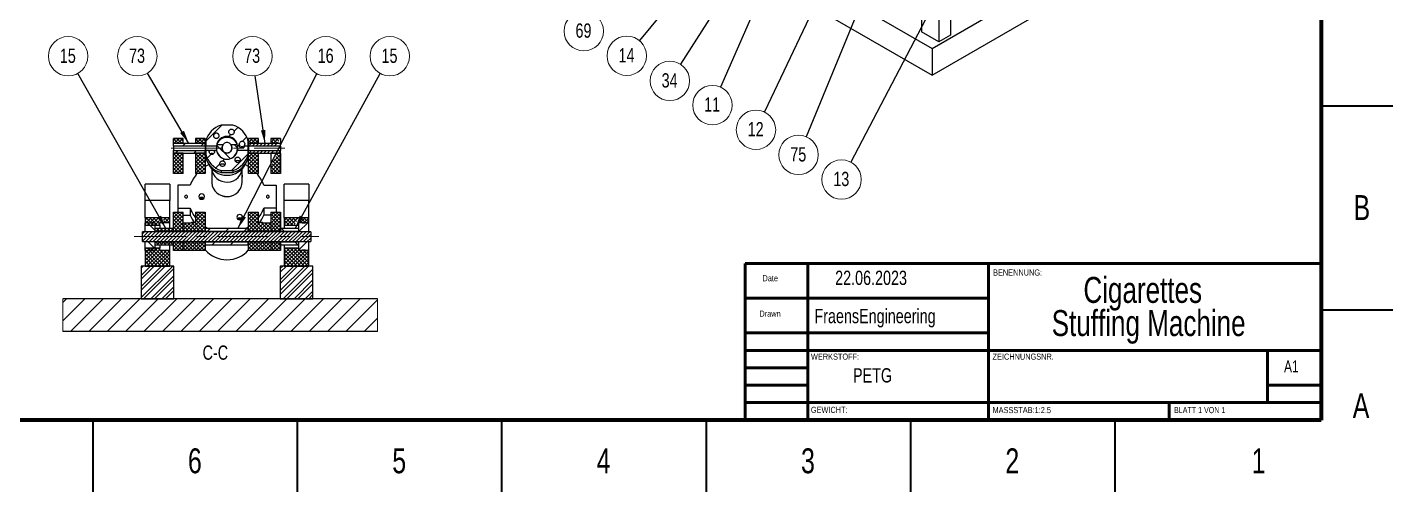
# Model space of a CAD drawing. Header units: millimetres. Extents: x 2 to 839, y 2 to 592.
# Drawn here: x 504.4 to 838.5, y 2.5 to 116.2 of the extents above; entities that cross this region are included whole.
import ezdxf

# ---------------------------------------------------------------- set-up
doc = ezdxf.new("R2010")
doc.units = ezdxf.units.MM
doc.linetypes.add('CENTERX2', pattern=[20.32, 12.7, -2.54, 2.54, -2.54])
doc.styles.add('SLDTEXTSTYLE0', font='TXT', dxfattribs={"width": 0.75})
doc.styles.add('SLDTEXTSTYLE1', font='TXT', dxfattribs={"width": 0.692308})
doc.dimstyles.new('SLDDIMSTYLE0', dxfattribs={"dimtxt": 0.18, "dimasz": 1.016, "dimexe": 0, "dimexo": 0.0625, "dimgap": 0, "dimtad": 0, "dimtih": 1, "dimtoh": 1, "dimdec": 0, "dimrnd": 1e-09, "dimzin": 0, "dimdsep": 46, "dimtxsty": 'Standard', "dimblk1": 'DOT', "dimblk2": 'DOT', "dimsah": 1, "dimcen": 0.09, "dimadec": 0, "dimazin": 0, "dimtfac": 1.016, "dimtdec": 0, "dimtofl": 0, "dimtmove": 0, "dimatfit": 3, "dimldrblk": 'DOT', "dimfxl": 1, "dimfrac": 2, "dimtolj": 1, "dimtzin": 0, "dimarcsym": 0})
doc.dimstyles.new('SLDDIMSTYLE1', dxfattribs={"dimtxt": 0.18, "dimasz": 3.302, "dimexe": 0, "dimexo": 0.0625, "dimgap": 0, "dimtad": 0, "dimtih": 1, "dimtoh": 1, "dimdec": 0, "dimrnd": 1e-09, "dimzin": 0, "dimdsep": 46, "dimtxsty": 'Standard', "dimsah": 1, "dimcen": 0.09, "dimadec": 0, "dimazin": 0, "dimtfac": 3.302, "dimtdec": 0, "dimtofl": 0, "dimtmove": 0, "dimatfit": 3, "dimfxl": 1, "dimfrac": 2, "dimtolj": 1, "dimtzin": 0, "dimarcsym": 0})

# ---------------------------------------------------------------- blocks, each defined once
blk = doc.blocks.new('SW_NOTE_0')
at = {"color": 0, "linetype": 'Continuous', "lineweight": 0, "char_height": 6.35, "attachment_point": 2, "style": 'SLDTEXTSTYLE0'}
for s, insert in [('Cigarettes', (20.94, 8.19)), ('Stuffing Machine', (22.39, 0.07))]:
    blk.add_mtext(s, dxfattribs=dict(at, insert=insert))
blk = doc.blocks.new('SW_NOTE_4')
at = {"color": 0, "linetype": 'Continuous', "lineweight": 0}
blk.add_circle((-1.94, -4.41), 4.82, dxfattribs=at)
at = {"color": 0, "linetype": 'Continuous', "lineweight": 0, "insert": (-2.01, -2.52), "char_height": 3.5, "attachment_point": 2, "style": 'SLDTEXTSTYLE0'}
blk.add_mtext('11', dxfattribs=at)
blk = doc.blocks.new('_Dot')
at = {"color": 0, "linetype": 'ByBlock', "lineweight": -2}
blk.add_line((-0.5, 0), (-1, 0), dxfattribs=at)
at = {"color": 0, "linetype": 'ByBlock', "const_width": 0.5}
blk.add_lwpolyline([(-0.25, 0, 1), (0.25, 0, 1)], format="xyb", close=True, dxfattribs=at)
blk = doc.blocks.new('SW_NOTE_5')
at = {"color": 0, "linetype": 'Continuous', "lineweight": 0}
blk.add_circle((-2.06, -4.35), 4.82, dxfattribs=at)
at = {"color": 0, "linetype": 'Continuous', "lineweight": 0, "insert": (-2.13, -2.47), "char_height": 3.5, "attachment_point": 2, "style": 'SLDTEXTSTYLE0'}
blk.add_mtext('12', dxfattribs=at)
blk = doc.blocks.new('SW_NOTE_6')
at = {"color": 0, "linetype": 'Continuous', "lineweight": 0}
blk.add_circle((-2.23, -4.27), 4.82, dxfattribs=at)
at = {"color": 0, "linetype": 'Continuous', "lineweight": 0, "insert": (-2.31, -2.38), "char_height": 3.5, "attachment_point": 2, "style": 'SLDTEXTSTYLE0'}
blk.add_mtext('13', dxfattribs=at)
blk = doc.blocks.new('SW_NOTE_7')
at = {"color": 0, "linetype": 'Continuous', "lineweight": 0}
blk.add_circle((-3.07, -3.71), 4.82, dxfattribs=at)
at = {"color": 0, "linetype": 'Continuous', "lineweight": 0, "insert": (-3.14, -1.83), "char_height": 3.5, "attachment_point": 2, "style": 'SLDTEXTSTYLE0'}
blk.add_mtext('14', dxfattribs=at)
blk = doc.blocks.new('SW_NOTE_8')
at = {"color": 0, "linetype": 'Continuous', "lineweight": 0}
blk.add_circle((-2.58, -4.07), 4.82, dxfattribs=at)
at = {"color": 0, "linetype": 'Continuous', "lineweight": 0, "insert": (-2.65, -2.18), "char_height": 3.5, "attachment_point": 2, "style": 'SLDTEXTSTYLE0'}
blk.add_mtext('34', dxfattribs=at)
blk = doc.blocks.new('SW_NOTE_21')
at = {"color": 0, "linetype": 'Continuous', "lineweight": 0}
blk.add_circle((-3.25, -3.56), 4.82, dxfattribs=at)
at = {"color": 0, "linetype": 'Continuous', "lineweight": 0, "insert": (-3.32, -1.67), "char_height": 3.5, "attachment_point": 2, "style": 'SLDTEXTSTYLE0'}
blk.add_mtext('69', dxfattribs=at)
blk = doc.blocks.new('SW_NOTE_23')
at = {"color": 0, "linetype": 'Continuous', "lineweight": 0}
blk.add_circle((-1.83, -4.46), 4.82, dxfattribs=at)
at = {"color": 0, "linetype": 'Continuous', "lineweight": 0, "insert": (-1.9, -2.57), "char_height": 3.5, "attachment_point": 2, "style": 'SLDTEXTSTYLE0'}
blk.add_mtext('75', dxfattribs=at)
blk = doc.blocks.new('SW_HATCH_0')
at = {"color": 0, "linetype": 'Continuous', "lineweight": 18}
for p, q in [((-11.99, 6.87), (-15.92, 2.93)), ((-23.35, 3.59), (-23.84, 3.1)), ((-23.84, 3.53), (-22.72, 2.41)), ((-22.46, 3.59), (-23.63, 2.41)), ((-23, 3.59), (-21.82, 2.41)), ((-21.56, 3.59), (-22.74, 2.41)), ((-22.1, 3.59), (-21.44, 2.93)), ((-17.97, 3.59), (-18.44, 3.11)), ((-18.44, 3.52), (-17.33, 2.41)), ((-17.07, 3.59), (-18.25, 2.41)), ((-17.61, 3.59), (-16.43, 2.41)), ((-16.17, 3.59), (-17.35, 2.41)), ((-16.71, 3.59), (-16.04, 2.92)), ((-9.82, 4.54), (-10.28, 4.09)), ((-8.05, 6.32), (-9.03, 5.34)), ((-5.94, 3.94), (-6.95, 2.93)), ((-5.39, 3.59), (-5.44, 3.54)), ((-4.5, 3.59), (-5.44, 2.64)), ((-5.04, 3.59), (-3.86, 2.41)), ((-3.6, 3.59), (-4.78, 2.41)), ((-4.14, 3.59), (-3.04, 2.49)), ((-3.24, 3.59), (-3.04, 3.39)), ((-0.01, 3.59), (-0.04, 3.55)), ((0.89, 3.59), (-0.04, 2.65)), ((0.35, 3.59), (1.53, 2.41)), ((1.79, 3.59), (0.61, 2.41)), ((1.25, 3.59), (1.91, 2.93)), ((2.15, 3.59), (2.21, 3.53)), ((-23.84, 2.63), (-23.62, 2.41)), ((-23.35, 0), (-23.84, -0.49)), ((-22.45, 0), (-23.84, -1.39)), ((-21.55, 0), (-23.84, -2.29)), ((-22.67, 0.68), (-23.31, 0.04)), ((-23, 0), (-21.44, -1.56)), ((-22.11, 0), (-21.44, -0.66)), ((-21.44, 2.8), (-21.84, 2.41)), ((-20.98, 2.37), (-21.62, 1.73)), ((-18.18, 0.68), (-18.82, 0.04)), ((-18.44, 2.62), (-18.23, 2.41)), ((-17.96, 0), (-18.44, -0.48)), ((-17.06, 0), (-18.44, -1.38)), ((-16.16, 0), (-18.44, -2.28)), ((-17.62, 0), (-16.04, -1.57)), ((-16.49, 2.37), (-17.13, 1.73)), ((-16.72, 0), (-16.04, -0.68)), ((-16.04, 2.82), (-16.45, 2.41)), ((-13.73, 0.64), (-13.82, 0.55)), ((-13.27, 1.94), (-9.99, -1.34)), ((-8.97, 2.13), (-8.14, 1.3)), ((-7.68, 2.2), (-8.11, 1.77)), ((-5.44, 3.09), (-4.76, 2.41)), ((-4.82, 2.37), (-5.44, 1.74)), ((-5.39, 0), (-5.44, -0.05)), ((-4.49, 0), (-5.44, -0.95)), ((-3.59, 0), (-5.44, -1.85)), ((-4.71, 0.68), (-5.35, 0.04)), ((-5.04, 0), (-3.04, -2)), ((-3.92, 2.37), (-4.56, 1.73)), ((-3.81, 0.68), (-4.45, 0.04)), ((-4.15, 0), (-3.04, -1.1)), ((-3.04, 3.24), (-3.88, 2.41)), ((-3.02, 2.37), (-3.66, 1.73)), ((-2.91, 0.68), (-3.55, 0.04)), ((-3.25, 0), (-3.04, -0.21)), ((-2.12, 2.37), (-2.76, 1.73)), ((-2.01, 0.68), (-2.65, 0.04)), ((-1.22, 2.37), (-1.86, 1.73)), ((-1.11, 0.68), (-1.75, 0.04)), ((-0.33, 2.37), (-0.97, 1.73)), ((-0.22, 0.68), (-0.86, 0.04)), ((0.57, 2.37), (-0.07, 1.73)), ((-0.04, 3.08), (0.63, 2.41)), ((0, 0), (-0.04, -0.04)), ((0.68, 0.68), (0.04, 0.04)), ((0.35, 0), (0.42, -0.08)), ((1.47, 2.37), (0.83, 1.73)), ((1.8, 0), (1.37, -0.43)), ((1.79, 2.69), (1.51, 2.41)), ((2.36, 0.56), (1.84, 0.04)), ((2.14, 0), (2.36, -0.22)), ((-23.84, -0.06), (-21.44, -2.46)), ((-21.44, -0.79), (-23.84, -3.19)), ((-23.84, -0.96), (-21.44, -3.36)), ((-21.44, -1.69), (-23.84, -4.09)), ((-23.84, -1.86), (-21.44, -4.26)), ((-23.84, -2.75), (-21.66, -4.94)), ((-21.44, -2.58), (-23.8, -4.94)), ((-18.44, -0.07), (-16.04, -2.47)), ((-16.04, -0.78), (-18.44, -3.18)), ((-18.44, -0.97), (-16.04, -3.37)), ((-16.04, -1.67), (-18.44, -4.07)), ((-18.44, -1.87), (-16.04, -4.27)), ((-18.44, -2.77), (-16.27, -4.94)), ((-16.04, -2.57), (-18.41, -4.94)), ((-14.64, -0.27), (-15.59, -1.22)), ((-12.47, -2.59), (-13.51, -3.63)), ((-11.32, -1.44), (-11.77, -1.89)), ((-5.54, -0.15), (-9.63, -4.24)), ((-3.04, -0.35), (-5.44, -2.75)), ((-5.44, -0.5), (-3.04, -2.9)), ((-3.04, -1.25), (-5.44, -3.65)), ((-5.44, -1.4), (-3.04, -3.8)), ((-3.04, -2.14), (-5.44, -4.54)), ((-5.44, -2.3), (-3.04, -4.7)), ((-5.44, -3.19), (-3.7, -4.94)), ((-3.04, -3.04), (-4.94, -4.94)), ((-0.04, -0.51), (0.13, -0.68)), ((0.04, -0.86), (-0.04, -0.94)), ((2.36, -1.23), (-0.04, -3.63)), ((2.36, -2.13), (-0.04, -4.53)), ((-0.02, -3.23), (1.69, -4.94)), ((0.28, -2.63), (2.36, -4.71)), ((2.36, -3.03), (0.45, -4.94)), ((2.36, -0.34), (0.49, -2.2)), ((0.58, -2.03), (2.36, -3.81)), ((0.87, -1.43), (2.36, -2.91)), ((1.17, -0.83), (2.36, -2.01)), ((1.47, -0.23), (2.36, -1.11)), ((-23.84, -3.65), (-22.56, -4.94)), ((-23.84, -4.55), (-23.45, -4.94)), ((-21.44, -3.48), (-22.9, -4.94)), ((-21.44, -4.38), (-22, -4.94)), ((-18.44, -3.66), (-17.17, -4.94)), ((-18.44, -4.56), (-18.07, -4.94)), ((-16.04, -3.47), (-17.51, -4.94)), ((-16.04, -4.37), (-16.61, -4.94)), ((-5.44, -4.09), (-4.6, -4.94)), ((-3.04, -3.94), (-4.04, -4.94)), ((-3.04, -4.84), (-3.14, -4.94)), ((-0.04, -4.1), (0.79, -4.94)), ((2.36, -3.93), (1.35, -4.94)), ((2.36, -4.83), (2.25, -4.94)), ((-30.2, -15.83), (-30.74, -16.37)), ((-29.3, -15.83), (-30.74, -17.27)), ((-30.74, -16.51), (-29.62, -17.63)), ((-30.53, -15.83), (-28.73, -17.63)), ((-28.4, -15.83), (-30.2, -17.63)), ((-29.63, -15.83), (-27.83, -17.63)), ((-27.67, -16), (-29.3, -17.63)), ((-28.73, -15.83), (-27.14, -17.41)), ((-27.35, -16.57), (-28.4, -17.63)), ((-27.83, -15.83), (-27.69, -15.97)), ((-26.6, -15.83), (-26.61, -15.84)), ((-25.71, -15.83), (-26.29, -16.41)), ((-26.2, -16.56), (-25.77, -16.99)), ((-26.04, -15.83), (-24.88, -16.99)), ((-24.81, -15.83), (-25.96, -16.98)), ((-25.14, -15.83), (-24.74, -16.22)), ((-24.74, -16.66), (-25.07, -16.99)), ((-23.4, -14.42), (-23.84, -14.86)), ((-22.51, -14.42), (-23.84, -15.76)), ((-21.61, -14.42), (-23.84, -16.66)), ((-23.84, -14.43), (-21.44, -16.83)), ((-21.44, -15.16), (-23.84, -17.56)), ((-23.84, -15.33), (-21.44, -17.73)), ((-21.44, -16.05), (-23.84, -18.45)), ((-23.84, -16.22), (-21.44, -18.62)), ((-22.95, -14.42), (-21.44, -15.93)), ((-22.05, -14.42), (-21.44, -15.03)), ((-16.04, -15.14), (-20.08, -19.19)), ((-16.04, -16.04), (-19.19, -19.19)), ((-18.02, -14.42), (-18.44, -14.85)), ((-17.12, -14.42), (-18.44, -15.75)), ((-16.22, -14.42), (-18.44, -16.65)), ((-18.44, -14.44), (-16.04, -16.84)), ((-18.44, -15.34), (-16.04, -17.74)), ((-18.44, -16.24), (-16.04, -18.64)), ((-17.56, -14.42), (-16.04, -15.94)), ((-16.66, -14.42), (-16.04, -15.04)), ((-4.55, -14.42), (-5.44, -15.32)), ((-3.65, -14.42), (-5.44, -16.22)), ((-3.04, -14.72), (-5.44, -17.12)), ((-5.44, -14.87), (-1.12, -19.19)), ((-3.04, -15.61), (-5.44, -18.01)), ((-5.44, -15.77), (-2.02, -19.19)), ((-3.04, -16.51), (-5.44, -18.91)), ((-5.44, -16.66), (-2.92, -19.19)), ((-4.99, -14.42), (-3.04, -16.37)), ((-4.09, -14.42), (-3.04, -15.47)), ((-3.19, -14.42), (-3.04, -14.57)), ((0.84, -14.42), (-0.04, -15.31)), ((1.74, -14.42), (-0.04, -16.21)), ((2.36, -14.7), (-0.04, -17.1)), ((-0.04, -14.88), (2.36, -17.28)), ((2.36, -15.6), (-0.04, -18)), ((-0.04, -15.78), (2.36, -18.18)), ((2.36, -16.5), (-0.04, -18.9)), ((-0.04, -16.68), (2.36, -19.08)), ((0.4, -14.42), (2.36, -16.38)), ((1.3, -14.42), (2.36, -15.48)), ((2.2, -14.42), (2.36, -14.59)), ((3.93, -15.83), (3.26, -16.5)), ((4.83, -15.83), (3.26, -17.4)), ((3.26, -16.38), (4.5, -17.63)), ((3.6, -15.83), (5.4, -17.63)), ((5.73, -15.83), (3.93, -17.63)), ((4.5, -15.83), (5.96, -17.29)), ((6.62, -15.83), (4.82, -17.63)), ((5.4, -15.83), (6.27, -16.7)), ((6.29, -15.83), (6.58, -16.11)), ((8.42, -15.83), (7.26, -16.99)), ((7.62, -16.26), (8.35, -16.99)), ((8.09, -15.83), (9.25, -16.99)), ((9.26, -15.89), (8.16, -16.99)), ((8.99, -15.83), (9.26, -16.1)), ((-30.9, -19.23), (-31.44, -19.76)), ((-30, -19.23), (-31.44, -20.66)), ((-29.11, -19.23), (-31.44, -21.56)), ((-30.74, -17.41), (-30.52, -17.63)), ((-28.21, -19.23), (-30.61, -21.63)), ((-30.22, -17.03), (-28.34, -18.91)), ((-27.31, -19.23), (-29.71, -21.63)), ((-26.41, -19.23), (-28.81, -21.63)), ((-28.31, -18.43), (-28.34, -18.46)), ((-28.34, -18.91), (-28.08, -19.17)), ((-27.41, -18.43), (-28.15, -19.17)), ((-27.93, -18.43), (-27.19, -19.17)), ((-25.51, -19.23), (-27.91, -21.63)), ((-27.14, -17.26), (-27.51, -17.63)), ((-26.51, -18.43), (-27.25, -19.17)), ((-27.03, -18.43), (-26.29, -19.17)), ((-24.61, -19.23), (-27.01, -21.63)), ((-25.61, -18.43), (-26.35, -19.17)), ((-23.72, -19.23), (-26.12, -21.63)), ((-25.98, -18.58), (-25.39, -19.17)), ((-24.71, -18.43), (-25.45, -19.17)), ((-25.23, -18.43), (-24.49, -19.17)), ((-22.82, -19.23), (-25.22, -21.63)), ((-23.84, -18.45), (-24.55, -19.17)), ((-24.33, -18.43), (-23.84, -18.92)), ((-21.92, -19.23), (-24.32, -21.63)), ((-23.84, -17.12), (-21.78, -19.19)), ((-23.84, -18.02), (-22.68, -19.19)), ((-23.84, -18.92), (-23.57, -19.19)), ((-21.44, -16.95), (-23.68, -19.19)), ((-21.02, -19.23), (-23.42, -21.63)), ((-21.44, -17.85), (-22.78, -19.19)), ((-20.12, -19.23), (-22.52, -21.63)), ((-21.44, -18.75), (-21.88, -19.19)), ((-19.23, -19.23), (-21.63, -21.63)), ((-20.62, -17.03), (-21.44, -17.85)), ((-19.72, -17.03), (-21.44, -18.75)), ((-21.44, -17.73), (-19.98, -19.19)), ((-21.44, -18.62), (-20.88, -19.19)), ((-21.24, -17.03), (-19.08, -19.19)), ((-18.8, -17.01), (-20.98, -19.19)), ((-18.33, -19.23), (-20.73, -21.63)), ((-20.35, -17.03), (-18.19, -19.19)), ((-17.43, -19.23), (-19.83, -21.63)), ((-19.46, -17.01), (-17.29, -19.19)), ((-16.53, -19.23), (-18.93, -21.63)), ((-18.57, -17.01), (-16.39, -19.19)), ((-16.04, -16.94), (-18.29, -19.19)), ((-15.63, -19.23), (-18.03, -21.63)), ((-16.04, -17.84), (-17.39, -19.19)), ((-14.74, -19.23), (-17.14, -21.63)), ((-16.04, -18.74), (-16.49, -19.19)), ((-13.84, -19.23), (-16.24, -21.63)), ((-14.83, -18.43), (-15.57, -19.17)), ((-12.94, -19.23), (-15.34, -21.63)), ((-12.04, -19.23), (-14.44, -21.63)), ((-11.14, -19.23), (-13.54, -21.63)), ((-10.25, -19.23), (-12.65, -21.63)), ((-9.35, -19.23), (-11.75, -21.63)), ((-10.34, -18.43), (-11.08, -19.17)), ((-8.45, -19.23), (-10.85, -21.63)), ((-7.55, -19.23), (-9.95, -21.63)), ((-6.65, -19.23), (-9.05, -21.63)), ((-5.76, -19.23), (-8.16, -21.63)), ((-4.86, -19.23), (-7.26, -21.63)), ((-5.85, -18.43), (-6.59, -19.17)), ((-3.96, -19.23), (-6.36, -21.63)), ((-3.06, -19.23), (-5.46, -21.63)), ((-5.44, -17.56), (-3.82, -19.19)), ((-5.44, -18.46), (-4.71, -19.19)), ((-2.64, -17.01), (-4.82, -19.19)), ((-2.16, -19.23), (-4.56, -21.63)), ((-1.76, -17.03), (-3.92, -19.19)), ((-1.27, -19.23), (-3.67, -21.63)), ((-0.86, -17.03), (-3.02, -19.19)), ((-0.37, -19.23), (-2.77, -21.63)), ((-2.4, -17.01), (-0.22, -19.19)), ((-0.04, -17.1), (-2.12, -19.19)), ((0.53, -19.23), (-1.87, -21.63)), ((-1.49, -17.03), (-0.04, -18.47)), ((-0.04, -18), (-1.23, -19.19)), ((1.43, -19.23), (-0.97, -21.63)), ((-0.59, -17.03), (-0.04, -17.57)), ((-0.04, -18.9), (-0.33, -19.19)), ((2.33, -19.23), (-0.07, -21.63)), ((-0.04, -17.57), (1.57, -19.19)), ((-0.04, -18.47), (0.67, -19.19)), ((2.36, -17.4), (0.57, -19.19)), ((3.22, -19.23), (0.82, -21.63)), ((2.36, -18.3), (1.47, -19.19)), ((4.12, -19.23), (1.72, -21.63)), ((2.61, -18.43), (3.35, -19.17)), ((5.02, -19.23), (2.62, -21.63)), ((3.26, -17.28), (3.6, -17.63)), ((5.92, -19.23), (3.52, -21.63)), ((6.82, -19.23), (4.42, -21.63)), ((7.71, -19.23), (5.31, -21.63)), ((5.85, -17.5), (5.72, -17.63)), ((8.61, -19.23), (6.21, -21.63)), ((9.02, -17.03), (6.86, -19.18)), ((9.51, -19.23), (7.11, -21.63)), ((7.32, -16.85), (7.45, -16.99)), ((9.76, -19.87), (8.01, -21.63)), ((9.26, -16.78), (9.06, -16.99)), ((9.26, -19.03), (9.06, -19.23)), ((-30.41, -23.23), (-30.74, -23.56)), ((-29.51, -23.23), (-30.74, -24.46)), ((-28.61, -23.23), (-30.74, -25.35)), ((-27.72, -23.23), (-30.74, -26.25)), ((-30.31, -23.23), (-25.91, -27.63)), ((-30.11, -21.63), (-28.34, -23.4)), ((-29.41, -23.23), (-25.01, -27.63)), ((-28.51, -23.23), (-24.74, -27)), ((-27.97, -21.69), (-28.34, -22.06)), ((-28.26, -21.69), (-27.52, -22.43)), ((-27.07, -21.69), (-27.81, -22.43)), ((-27.62, -23.23), (-27.14, -23.7)), ((-27.36, -21.69), (-26.62, -22.43)), ((-26.18, -21.69), (-26.92, -22.43)), ((-26.46, -21.69), (-25.72, -22.43)), ((-25.28, -21.69), (-26.02, -22.43)), ((-25.56, -21.69), (-24.82, -22.43)), ((-24.38, -21.69), (-25.12, -22.43)), ((-24.67, -21.69), (-23.93, -22.43)), ((-23.84, -22.05), (-24.22, -22.43)), ((-23.46, -21.67), (-23.84, -22.05)), ((-22.56, -21.67), (-23.84, -22.94)), ((-23.84, -22.51), (-22.53, -23.83)), ((-21.67, -21.67), (-23.83, -23.83)), ((-23.79, -21.67), (-21.63, -23.83)), ((-21.44, -22.34), (-22.93, -23.83)), ((-22.89, -21.67), (-21.44, -23.11)), ((-21.44, -23.24), (-22.03, -23.83)), ((-21.99, -21.67), (-21.44, -22.22)), ((-20.77, -21.67), (-21.44, -22.34)), ((-19.87, -21.67), (-21.44, -23.24)), ((-21.44, -22.22), (-19.83, -23.83)), ((-21.44, -23.11), (-20.73, -23.83)), ((-18.97, -21.67), (-21.13, -23.83)), ((-21.09, -21.67), (-18.93, -23.83)), ((-18.07, -21.67), (-20.23, -23.83)), ((-20.2, -21.67), (-18.04, -23.83)), ((-17.18, -21.67), (-19.34, -23.83)), ((-19.3, -21.67), (-17.14, -23.83)), ((-16.28, -21.67), (-18.44, -23.83)), ((-18.4, -21.67), (-16.24, -23.83)), ((-16.04, -22.33), (-17.54, -23.83)), ((-17.5, -21.67), (-16.04, -23.13)), ((-16.04, -23.23), (-16.64, -23.83)), ((-16.6, -21.67), (-16.04, -22.23)), ((-13.6, -21.69), (-14.34, -22.43)), ((-9.11, -21.69), (-9.85, -22.43)), ((-4.6, -21.67), (-5.44, -22.5)), ((-3.71, -21.67), (-5.44, -23.4)), ((-5.44, -22.05), (-3.67, -23.83)), ((-5.44, -22.95), (-4.57, -23.83)), ((-2.81, -21.67), (-4.97, -23.83)), ((-4.93, -21.67), (-2.77, -23.83)), ((-1.91, -21.67), (-4.07, -23.83)), ((-4.03, -21.67), (-1.87, -23.83)), ((-1.01, -21.67), (-3.17, -23.83)), ((-3.13, -21.67), (-0.97, -23.83)), ((-0.11, -21.67), (-2.27, -23.83)), ((-2.23, -21.67), (-0.07, -23.83)), ((-0.04, -22.49), (-1.38, -23.83)), ((-1.34, -21.67), (-0.04, -22.96)), ((-0.44, -21.67), (-0.04, -22.06)), ((0.78, -21.67), (-0.04, -22.49)), ((1.68, -21.67), (-0.04, -23.39)), ((-0.04, -22.06), (1.72, -23.83)), ((-0.04, -22.96), (0.82, -23.83)), ((2.36, -21.89), (0.42, -23.83)), ((0.46, -21.67), (2.36, -23.57)), ((2.36, -22.79), (1.32, -23.83)), ((1.36, -21.67), (2.36, -22.67)), ((2.26, -21.67), (2.36, -21.77)), ((3.71, -23.23), (3.26, -23.68)), ((4.61, -23.23), (3.26, -24.58)), ((5.51, -23.23), (3.26, -25.48)), ((6.41, -23.23), (3.26, -26.38)), ((3.82, -23.23), (8.22, -27.63)), ((4.71, -23.23), (9.11, -27.63)), ((5.61, -23.23), (9.26, -26.87)), ((5.87, -21.69), (6.61, -22.43)), ((6.51, -23.23), (6.86, -23.58)), ((8.91, -21.63), (6.86, -23.67)), ((9.76, -20.77), (8.91, -21.63)), ((-27.14, -23.55), (-30.74, -27.15)), ((-30.74, -23.69), (-26.81, -27.63)), ((-30.74, -24.59), (-27.71, -27.63)), ((-30.74, -25.49), (-28.6, -27.63)), ((-30.74, -26.39), (-29.5, -27.63)), ((-26.56, -23.87), (-30.32, -27.63)), ((-25.66, -23.87), (-29.42, -27.63)), ((-24.76, -23.87), (-28.52, -27.63)), ((-24.74, -24.74), (-27.63, -27.63)), ((-26.98, -23.87), (-24.74, -26.1)), ((-24.74, -25.64), (-26.73, -27.63)), ((-26.08, -23.87), (-24.74, -25.2)), ((-24.74, -26.54), (-25.83, -27.63)), ((-25.18, -23.87), (-24.74, -24.3)), ((-23.84, -23.41), (-23.42, -23.83)), ((-0.04, -23.39), (-0.48, -23.83)), ((2.36, -23.68), (2.22, -23.83)), ((3.26, -23.57), (7.32, -27.63)), ((6.86, -23.67), (3.26, -27.27)), ((3.26, -24.47), (6.42, -27.63)), ((3.26, -25.36), (5.52, -27.63)), ((3.26, -26.26), (4.62, -27.63)), ((7.56, -23.87), (3.8, -27.63)), ((8.46, -23.87), (4.7, -27.63)), ((9.26, -23.97), (5.6, -27.63)), ((9.26, -24.87), (6.5, -27.63)), ((7.15, -23.87), (9.26, -25.98)), ((9.26, -25.77), (7.4, -27.63)), ((8.05, -23.87), (9.26, -25.08)), ((9.26, -26.66), (8.29, -27.63)), ((9.26, -23.52), (8.95, -23.83)), ((8.95, -23.87), (9.26, -24.18)), ((-29.42, -27.63), (-31.74, -29.95)), ((-26.73, -27.63), (-31.74, -32.64)), ((-24.03, -27.63), (-31.74, -35.33)), ((-31.22, -27.63), (-31.74, -28.15)), ((-28.52, -27.63), (-31.74, -30.84)), ((-25.83, -27.63), (-31.74, -33.54)), ((-23.74, -28.23), (-31.14, -35.63)), ((-30.74, -27.28), (-30.4, -27.63)), ((-23.74, -30.03), (-29.34, -35.63)), ((-24.74, -27.44), (-24.93, -27.63)), ((2.91, -27.63), (2.26, -28.27)), ((5.6, -27.63), (2.26, -30.97)), ((8.29, -27.63), (2.26, -33.66)), ((3.8, -27.63), (2.26, -29.17)), ((6.5, -27.63), (2.26, -31.87)), ((9.19, -27.63), (2.26, -34.56)), ((10.26, -28.36), (2.99, -35.63)), ((3.26, -27.16), (3.73, -27.63)), ((10.26, -29.26), (3.89, -35.63)), ((9.26, -27.56), (9.19, -27.63)), ((-23.74, -30.93), (-28.44, -35.63)), ((-23.74, -32.72), (-26.65, -35.63)), ((10.26, -31.05), (5.68, -35.63)), ((10.26, -31.95), (6.58, -35.63)), ((-50, -35.63), (-50.91, -36.54)), ((-45.51, -35.63), (-50.91, -41.03)), ((-41.01, -35.63), (-49.01, -43.63)), ((-36.52, -35.63), (-44.52, -43.63)), ((-32.03, -35.63), (-40.03, -43.63)), ((-27.54, -35.63), (-35.54, -43.63)), ((-23.05, -35.63), (-31.05, -43.63)), ((-18.56, -35.63), (-26.56, -43.63)), ((-23.74, -33.62), (-25.75, -35.63)), ((-23.74, -35.42), (-23.95, -35.63)), ((-14.07, -35.63), (-22.07, -43.63)), ((-9.58, -35.63), (-17.58, -43.63)), ((-5.09, -35.63), (-13.09, -43.63)), ((-0.6, -35.63), (-8.6, -43.63)), ((3.89, -35.63), (-4.11, -43.63)), ((8.38, -35.63), (0.38, -43.63)), ((12.87, -35.63), (4.87, -43.63)), ((10.26, -33.75), (8.38, -35.63)), ((10.26, -34.64), (9.27, -35.63)), ((17.36, -35.63), (9.36, -43.63)), ((21.85, -35.63), (13.85, -43.63)), ((26.09, -35.87), (18.34, -43.63)), ((26.09, -40.36), (22.83, -43.63))]:
    blk.add_line(p, q, dxfattribs=at)
blk = doc.blocks.new('SW_NOTE_118')
at = {"color": 0, "linetype": 'Continuous', "lineweight": 0}
blk.add_circle((-2.38, 4.19), 4.82, dxfattribs=at)
at = {"color": 0, "linetype": 'Continuous', "lineweight": 0, "insert": (-2.45, 6.08), "char_height": 3.5, "attachment_point": 2, "style": 'SLDTEXTSTYLE0'}
blk.add_mtext('15', dxfattribs=at)
blk = doc.blocks.new('SW_NOTE_119')
at = {"color": 0, "linetype": 'Continuous', "lineweight": 0}
blk.add_circle((2.19, 4.29), 4.82, dxfattribs=at)
at = {"color": 0, "linetype": 'Continuous', "lineweight": 0, "insert": (2.12, 6.18), "char_height": 3.5, "attachment_point": 2, "style": 'SLDTEXTSTYLE0'}
blk.add_mtext('16', dxfattribs=at)
blk = doc.blocks.new('SW_NOTE_120')
at = {"color": 0, "linetype": 'Continuous', "lineweight": 0}
blk.add_circle((2.32, 4.22), 4.82, dxfattribs=at)
at = {"color": 0, "linetype": 'Continuous', "lineweight": 0, "insert": (2.25, 6.11), "char_height": 3.5, "attachment_point": 2, "style": 'SLDTEXTSTYLE0'}
blk.add_mtext('15', dxfattribs=at)
blk = doc.blocks.new('SW_NOTE_126')
at = {"color": 0, "linetype": 'Continuous', "lineweight": 0}
blk.add_circle((-2.45, 4.15), 4.82, dxfattribs=at)
at = {"color": 0, "linetype": 'Continuous', "lineweight": 0, "insert": (-2.52, 6.03), "char_height": 3.5, "attachment_point": 2, "style": 'SLDTEXTSTYLE0'}
blk.add_mtext('73', dxfattribs=at)
blk = doc.blocks.new('SW_NOTE_127')
at = {"color": 0, "linetype": 'Continuous', "lineweight": 0}
blk.add_circle((-0.69, 4.77), 4.82, dxfattribs=at)
at = {"color": 0, "linetype": 'Continuous', "lineweight": 0, "insert": (-0.76, 6.66), "char_height": 3.5, "attachment_point": 2, "style": 'SLDTEXTSTYLE0'}
blk.add_mtext('73', dxfattribs=at)

msp = doc.modelspace()

# ---------------------------------------------------------------- linework, layer by layer
at = {"color": 7, "linetype": 'Continuous', "lineweight": 70}
for p, q in [((821, 574), (821, 20)), ((821, 20), (20, 20))]:
    msp.add_line(p, q, dxfattribs=at)
at = {"color": 7, "linetype": 'Continuous', "lineweight": 25}
for p, q in [((624.533, 169.485), (725.791, 111.03)), ((624.533, 162.952), (725.791, 104.497)), ((725.791, 111.03), (797.916, 152.667)), ((725.791, 104.497), (797.916, 146.134)), ((723.245, 123.604), (723.245, 115.112)), ((727.488, 121.155), (727.488, 112.663)), ((730.316, 119.195), (730.316, 114.295)), ((727.488, 112.663), (723.245, 115.112)), ((730.316, 114.295), (727.488, 112.663)), ((725.791, 111.03), (725.791, 104.497)), ((554.757, 92.25), (551.845, 92.25)), ((542.601, 88.987), (540.201, 88.987)), ((540.201, 88.987), (540.201, 88.969)), ((540.201, 88.969), (542.601, 88.969)), ((540.201, 87.791), (540.201, 88.969)), ((540.201, 87.791), (542.601, 87.791)), ((548.001, 87.787), (540.201, 87.787)), ((540.201, 87.75), (540.201, 87.787)), ((548.001, 87.75), (540.201, 87.75)), ((540.201, 87.109), (540.201, 87.75)), ((548.001, 87.109), (540.201, 87.109)), ((540.201, 87.109), (540.201, 86.064)), ((542.601, 88.969), (542.601, 88.987)), ((542.601, 87.791), (542.601, 88.969)), ((548.001, 88.987), (545.601, 88.987)), ((545.601, 88.969), (545.601, 88.987)), ((545.601, 88.969), (548.001, 88.969)), ((545.601, 88.969), (545.601, 87.791)), ((545.601, 87.791), (548.001, 87.791)), ((548.001, 88.969), (548.001, 88.987)), ((548.001, 88.969), (548.001, 87.791)), ((548.001, 87.75), (548.001, 87.787)), ((548.001, 87.109), (548.001, 87.75)), ((548.001, 87.109), (548.001, 86.064)), ((548.101, 88.252), (548.101, 87.155)), ((548.101, 87.155), (550.696, 87.155)), ((548.101, 86.019), (548.101, 87.155)), ((550.815, 87.511), (552.374, 87.511)), ((554.228, 87.511), (555.787, 87.511)), ((555.906, 87.155), (556.542, 87.155)), ((557.454, 87.155), (558.501, 87.155)), ((558.501, 87.155), (558.501, 88.252)), ((558.501, 86.019), (558.501, 87.155)), ((561.001, 88.987), (558.601, 88.987)), ((558.601, 88.969), (558.601, 88.987)), ((558.601, 88.969), (561.001, 88.969)), ((558.601, 87.791), (558.601, 88.969)), ((558.601, 87.791), (561.001, 87.791)), ((566.401, 87.787), (558.601, 87.787)), ((558.601, 87.75), (558.601, 87.787)), ((566.401, 87.75), (558.601, 87.75)), ((558.601, 87.109), (558.601, 87.75)), ((566.401, 87.109), (558.601, 87.109)), ((558.601, 87.109), (558.601, 86.064)), ((561.001, 88.969), (561.001, 88.987)), ((561.001, 87.791), (561.001, 88.969)), ((566.401, 88.987), (564.001, 88.987)), ((564.001, 88.969), (564.001, 88.987)), ((564.001, 88.969), (566.401, 88.969)), ((564.001, 88.969), (564.001, 87.791)), ((564.001, 87.791), (566.401, 87.791)), ((566.401, 88.987), (566.401, 88.969)), ((566.401, 88.969), (566.401, 87.791)), ((566.401, 87.75), (566.401, 87.787)), ((566.401, 87.109), (566.401, 87.75)), ((566.401, 87.109), (566.401, 86.064)), ((540.201, 86.064), (548.001, 86.064)), ((540.201, 85.423), (540.201, 86.064)), ((540.201, 85.387), (540.201, 85.423)), ((540.201, 85.423), (548.001, 85.423)), ((540.201, 85.387), (548.001, 85.387)), ((542.601, 85.382), (540.201, 85.382)), ((540.201, 80.445), (540.201, 85.382)), ((542.601, 80.445), (542.601, 85.382)), ((548.001, 85.382), (545.601, 85.382)), ((545.601, 85.382), (545.601, 80.445)), ((548.001, 85.423), (548.001, 86.064)), ((548.001, 85.387), (548.001, 85.423)), ((548.001, 85.382), (548.001, 80.445)), ((548.101, 86.019), (548.101, 85.142)), ((549.011, 86.019), (548.101, 86.019)), ((548.101, 85.142), (548.101, 84.171)), ((550.739, 86.019), (550.196, 86.019)), ((550.701, 86.697), (550.701, 86.019)), ((558.501, 86.019), (555.863, 86.019)), ((555.901, 86.019), (555.901, 86.697)), ((558.501, 85.142), (558.501, 86.019)), ((558.501, 85.142), (558.501, 84.171)), ((558.601, 86.064), (566.401, 86.064)), ((558.601, 85.423), (558.601, 86.064)), ((558.601, 85.387), (558.601, 85.423)), ((558.601, 85.423), (566.401, 85.423)), ((558.601, 85.387), (566.401, 85.387)), ((561.001, 85.382), (558.601, 85.382)), ((558.601, 80.445), (558.601, 85.382)), ((561.001, 80.445), (561.001, 85.382)), ((566.401, 85.382), (564.001, 85.382)), ((564.001, 85.382), (564.001, 80.445)), ((566.401, 85.423), (566.401, 86.064)), ((566.401, 85.387), (566.401, 85.423)), ((566.401, 85.382), (566.401, 80.445)), ((542.601, 80.445), (540.201, 80.445)), ((548.001, 80.445), (545.601, 80.445)), ((549.601, 81.543), (549.601, 78.248)), ((551.845, 81.144), (554.757, 81.144)), ((551.845, 81.144), (551.845, 80.665)), ((551.845, 80.665), (554.757, 80.665)), ((554.757, 81.144), (554.757, 80.665)), ((557.001, 78.248), (557.001, 81.543)), ((561.001, 80.445), (558.601, 80.445)), ((566.401, 80.445), (564.001, 80.445)), ((539.301, 77.755), (533.301, 77.755)), ((533.301, 73.755), (533.301, 77.755)), ((539.301, 77.755), (539.301, 73.755)), ((541.301, 77.547), (541.301, 71.928)), ((544.308, 77.547), (541.301, 77.547)), ((562.294, 77.547), (565.301, 77.547)), ((565.301, 77.547), (565.301, 71.928)), ((573.301, 77.755), (567.301, 77.755)), ((567.301, 73.755), (567.301, 77.755)), ((573.301, 77.755), (573.301, 73.755)), ((539.301, 73.755), (533.301, 73.755)), ((533.301, 69.555), (533.301, 73.755)), ((539.301, 69.555), (539.301, 73.755)), ((573.301, 73.755), (567.301, 73.755)), ((567.301, 69.555), (567.301, 73.755)), ((573.301, 69.555), (573.301, 73.755)), ((540.201, 70.958), (542.601, 70.958)), ((540.201, 66.195), (540.201, 70.958)), ((541.301, 71.928), (544.308, 71.928)), ((541.301, 71.928), (541.301, 70.958)), ((542.601, 66.195), (542.601, 70.958)), ((542.601, 70.245), (544.308, 70.245)), ((544.308, 71.928), (544.308, 70.245)), ((545.601, 70.958), (545.601, 68.374)), ((545.601, 70.958), (548.001, 70.958)), ((548.001, 70.958), (548.001, 66.195)), ((558.601, 70.958), (561.001, 70.958)), ((558.601, 66.195), (558.601, 70.958)), ((561.001, 68.374), (561.001, 70.958)), ((565.301, 71.928), (562.294, 71.928)), ((562.294, 71.928), (562.294, 70.245)), ((564.001, 70.245), (562.294, 70.245)), ((564.001, 70.958), (566.401, 70.958)), ((564.001, 70.958), (564.001, 66.195)), ((565.301, 71.928), (565.301, 70.958)), ((566.401, 70.958), (566.401, 66.195)), ((533.301, 69.555), (533.301, 67.755)), ((539.301, 69.555), (533.301, 69.555)), ((534.101, 68.355), (533.301, 68.355)), ((533.301, 66.155), (533.301, 68.355)), ((533.301, 67.755), (536.901, 67.755)), ((534.101, 68.355), (534.101, 68.315)), ((534.101, 68.315), (534.901, 68.315)), ((535.701, 68.355), (534.901, 68.355)), ((534.901, 68.315), (534.901, 68.355)), ((535.701, 66.155), (535.701, 68.355)), ((540.201, 66.955), (535.701, 66.955)), ((535.701, 66.215), (535.701, 66.955)), ((536.901, 67.755), (536.901, 68.395)), ((536.901, 68.395), (539.301, 68.395)), ((536.901, 67.755), (536.901, 66.955)), ((539.301, 68.395), (539.301, 69.555)), ((539.301, 66.955), (539.301, 68.395)), ((540.201, 66.215), (540.201, 66.955)), ((542.601, 68.355), (544.401, 68.355)), ((542.601, 66.195), (542.601, 68.355)), ((545.601, 68.374), (544.609, 68.374)), ((548.001, 67.377), (548.739, 66.955)), ((548.001, 66.215), (548.001, 66.955)), ((558.501, 66.955), (548.001, 66.955)), ((557.863, 66.955), (558.601, 67.377)), ((558.501, 66.215), (558.501, 66.955)), ((561.993, 68.374), (561.001, 68.374)), ((562.201, 68.355), (564.001, 68.355)), ((564.001, 68.355), (564.001, 66.195)), ((570.901, 66.955), (566.401, 66.955)), ((566.401, 66.215), (566.401, 66.955)), ((567.301, 69.555), (567.301, 67.755)), ((573.301, 69.555), (567.301, 69.555)), ((567.301, 67.755), (570.901, 67.755)), ((567.301, 67.755), (567.301, 66.955)), ((570.901, 67.755), (570.901, 68.395)), ((570.901, 68.395), (573.301, 68.395)), ((571.701, 68.355), (570.901, 68.355)), ((570.901, 66.155), (570.901, 68.355)), ((570.901, 66.215), (570.901, 66.955)), ((571.701, 68.355), (571.701, 68.315)), ((571.701, 68.315), (572.501, 68.315)), ((573.301, 68.355), (572.501, 68.355)), ((572.501, 68.315), (572.501, 68.355)), ((573.301, 68.395), (573.301, 69.555)), ((573.301, 68.355), (573.301, 68.395)), ((573.301, 66.155), (573.301, 68.355)), ((573.807, 66.155), (532.607, 66.155)), ((532.607, 63.755), (532.607, 66.155)), ((532.607, 63.755), (573.807, 63.755)), ((535.701, 66.155), (533.301, 66.155)), ((533.301, 63.755), (535.701, 63.755)), ((533.301, 61.555), (533.301, 63.755)), ((540.201, 66.215), (535.701, 66.215)), ((535.701, 61.555), (535.701, 63.755)), ((535.701, 63.695), (540.201, 63.695)), ((535.701, 62.955), (535.701, 63.695)), ((542.601, 66.195), (540.201, 66.195)), ((540.201, 66.195), (540.201, 66.155)), ((540.201, 63.755), (540.201, 63.715)), ((540.201, 63.715), (542.601, 63.715)), ((540.201, 61.555), (540.201, 63.715)), ((540.201, 62.955), (540.201, 63.695)), ((542.601, 66.195), (542.601, 66.155)), ((548.001, 66.195), (542.601, 66.195)), ((543.721, 63.72), (542.601, 63.72)), ((542.601, 63.72), (542.601, 63.715)), ((543.801, 63.716), (542.601, 63.716)), ((542.601, 63.716), (542.601, 63.715)), ((542.601, 61.555), (542.601, 63.715)), ((542.601, 63.715), (548.001, 63.715)), ((543.721, 63.72), (543.721, 63.755)), ((543.721, 63.716), (543.721, 63.72)), ((543.801, 63.755), (543.801, 63.716)), ((558.501, 66.215), (548.001, 66.215)), ((548.001, 66.155), (548.001, 66.195)), ((548.001, 63.715), (548.001, 63.755)), ((548.001, 63.715), (548.001, 61.555)), ((548.001, 63.695), (558.501, 63.695)), ((548.001, 62.955), (548.001, 63.695)), ((558.501, 66.215), (558.501, 66.155)), ((558.501, 63.755), (558.501, 63.695)), ((558.501, 62.955), (558.501, 63.695)), ((564.001, 66.195), (558.601, 66.195)), ((558.601, 66.155), (558.601, 66.195)), ((558.601, 63.715), (558.601, 63.755)), ((558.601, 63.715), (564.001, 63.715)), ((558.601, 61.555), (558.601, 63.715)), ((562.801, 63.755), (562.801, 63.716)), ((562.801, 63.716), (564.001, 63.716)), ((562.881, 63.72), (562.881, 63.755)), ((562.881, 63.72), (564.001, 63.72)), ((562.881, 63.716), (562.881, 63.72)), ((564.001, 66.155), (564.001, 66.195)), ((566.401, 66.195), (564.001, 66.195)), ((564.001, 63.72), (564.001, 63.715)), ((564.001, 63.716), (564.001, 63.715)), ((564.001, 63.715), (564.001, 61.555)), ((564.001, 63.715), (566.401, 63.715)), ((570.901, 66.215), (566.401, 66.215)), ((566.401, 66.195), (566.401, 66.155)), ((566.401, 63.755), (566.401, 63.715)), ((566.401, 63.715), (566.401, 61.555)), ((566.401, 63.695), (570.901, 63.695)), ((566.401, 62.955), (566.401, 63.695)), ((573.301, 66.155), (570.901, 66.155)), ((570.901, 63.755), (573.301, 63.755)), ((570.901, 61.555), (570.901, 63.755)), ((570.901, 62.955), (570.901, 63.695)), ((573.301, 61.555), (573.301, 63.755)), ((573.807, 66.155), (573.807, 63.755)), ((536.901, 62.155), (533.301, 62.155)), ((533.301, 62.155), (533.301, 57.755)), ((533.301, 61.555), (534.101, 61.555)), ((534.901, 61.595), (534.101, 61.595)), ((534.101, 61.595), (534.101, 61.555)), ((534.901, 61.555), (534.901, 61.595)), ((534.901, 61.555), (535.701, 61.555)), ((535.701, 62.955), (540.201, 62.955)), ((536.901, 62.955), (536.901, 62.155)), ((536.901, 61.515), (536.901, 62.155)), ((539.301, 61.515), (536.901, 61.515)), ((539.301, 61.515), (539.301, 62.955)), ((539.301, 57.755), (539.301, 61.515)), ((542.601, 61.555), (540.201, 61.555)), ((548.001, 61.555), (542.601, 61.555)), ((548.001, 62.955), (558.501, 62.955)), ((564.001, 61.555), (558.601, 61.555)), ((566.401, 61.555), (564.001, 61.555)), ((566.401, 62.955), (570.901, 62.955)), ((567.301, 62.955), (567.301, 62.155)), ((570.901, 62.155), (567.301, 62.155)), ((567.301, 62.155), (567.301, 57.755)), ((570.901, 61.515), (570.901, 62.155)), ((570.901, 61.555), (571.701, 61.555)), ((573.301, 61.515), (570.901, 61.515)), ((572.501, 61.595), (571.701, 61.595)), ((571.701, 61.595), (571.701, 61.555)), ((572.501, 61.555), (572.501, 61.595)), ((572.501, 61.555), (573.301, 61.555)), ((573.301, 61.515), (573.301, 61.555)), ((573.301, 57.755), (573.301, 61.515)), ((532.301, 57.755), (532.301, 49.755)), ((540.301, 57.755), (532.301, 57.755)), ((533.301, 57.755), (539.301, 57.755)), ((540.301, 49.755), (540.301, 57.755)), ((566.301, 57.755), (566.301, 49.755)), ((574.301, 57.755), (566.301, 57.755)), ((567.301, 57.755), (573.301, 57.755)), ((574.301, 49.755), (574.301, 57.755)), ((590.133, 49.755), (513.137, 49.755)), ((532.301, 49.755), (540.301, 49.755)), ((566.301, 49.755), (574.301, 49.755)), ((590.133, 41.755), (513.137, 41.755))]:
    msp.add_line(p, q, dxfattribs=at)
at = {"color": 7, "linetype": 'Continuous', "lineweight": 35}
for p, q in [((821, 97), (838.5, 97)), ((821, 47), (838.5, 47)), ((520.5, 20), (520.5, 2.5)), ((570.5, 20), (570.5, 2.5)), ((620.5, 20), (620.5, 2.5)), ((670.5, 20), (670.5, 2.5)), ((720.5, 20), (720.5, 2.5)), ((770.5, 20), (770.5, 2.5))]:
    msp.add_line(p, q, dxfattribs=at)
at = {"color": 7, "linetype": 'CENTERX2', "lineweight": 18}
for p, q in [((539.615, 86.587), (567.468, 86.587)), ((530.607, 64.955), (575.807, 64.955))]:
    msp.add_line(p, q, dxfattribs=at)
at = {"color": 7, "linetype": 'Continuous', "lineweight": 50}
for p, q in [((820.85, 58.357), (680.044, 58.357)), ((680.044, 58.357), (680.044, 20.107)), ((695.45, 20.107), (695.45, 58.357)), ((739.65, 58.357), (739.65, 20.107)), ((739.65, 49.857), (680.044, 49.857)), ((739.65, 41.357), (680.044, 41.357)), ((695.45, 37.107), (680.044, 37.107)), ((695.45, 37.107), (820.85, 37.107)), ((807.85, 24.357), (807.85, 37.107)), ((695.45, 32.857), (680.044, 32.857)), ((695.45, 28.607), (680.044, 28.607)), ((820.85, 28.607), (807.85, 28.607)), ((680.044, 24.357), (820.85, 24.357)), ((783.85, 20.107), (783.85, 24.357))]:
    msp.add_line(p, q, dxfattribs=at)
at = {"color": 7, "linetype": 'Continuous', "lineweight": 18}
for p, q in [((513.137, 49.755), (513.137, 41.755)), ((590.133, 41.755), (590.133, 49.755))]:
    msp.add_line(p, q, dxfattribs=at)
at = {"color": 7, "linetype": 'Continuous', "lineweight": 25, "flags": 128}
for points in [[(550.803, 88.975), (550.692, 88.964), (550.581, 88.975), (550.473, 89.005), (550.372, 89.056), (550.281, 89.124), (550.202, 89.208), (550.138, 89.306), (550.091, 89.414), (550.062, 89.529), (550.052, 89.648), (550.062, 89.766), (550.091, 89.881), (550.138, 89.989), (550.202, 90.087), (550.281, 90.171), (550.372, 90.239), (550.473, 90.29), (550.581, 90.321), (550.692, 90.331), (550.803, 90.321), (550.911, 90.29), (551.012, 90.239), (551.104, 90.171), (551.183, 90.087), (551.247, 89.989), (551.294, 89.881), (551.323, 89.766), (551.332, 89.648), (551.323, 89.529), (551.294, 89.414), (551.247, 89.306), (551.183, 89.208), (551.104, 89.124), (551.012, 89.056), (550.911, 89.005), (550.803, 88.975)], [(554.501, 89.912), (554.39, 89.901), (554.278, 89.912), (554.171, 89.943), (554.07, 89.993), (553.978, 90.061), (553.899, 90.146), (553.835, 90.243), (553.788, 90.351), (553.759, 90.466), (553.75, 90.585), (553.759, 90.704), (553.788, 90.819), (553.835, 90.927), (553.899, 91.024), (553.978, 91.108), (554.07, 91.177), (554.171, 91.227), (554.278, 91.258), (554.39, 91.268), (554.501, 91.258), (554.608, 91.227), (554.71, 91.177), (554.801, 91.108), (554.88, 91.024), (554.944, 90.927), (554.991, 90.819), (555.02, 90.704), (555.03, 90.585), (555.02, 90.466), (554.991, 90.351), (554.944, 90.243), (554.88, 90.146), (554.801, 90.061), (554.71, 89.993), (554.608, 89.943), (554.501, 89.912)], [(550.815, 87.511), (550.72, 87.028), (550.705, 86.535), (550.773, 86.047), (550.921, 85.58), (551.144, 85.147), (551.435, 84.764), (551.785, 84.442), (552.182, 84.191), (552.615, 84.019), (553.07, 83.932), (553.532, 83.932), (553.987, 84.019), (554.42, 84.191), (554.818, 84.442), (555.167, 84.764), (555.458, 85.147), (555.681, 85.58), (555.829, 86.047), (555.897, 86.535), (555.882, 87.028), (555.787, 87.511)], [(553.093, 85.435), (553.301, 85.416), (553.509, 85.435), (553.711, 85.493), (553.901, 85.587), (554.072, 85.715), (554.22, 85.873), (554.34, 86.056), (554.429, 86.259), (554.483, 86.475), (554.501, 86.697), (554.483, 86.92), (554.429, 87.135), (554.34, 87.338), (554.22, 87.521), (554.072, 87.679), (553.901, 87.807), (553.711, 87.901), (553.509, 87.959), (553.301, 87.979), (553.093, 87.959), (552.891, 87.901), (552.701, 87.807), (552.53, 87.679), (552.382, 87.521), (552.262, 87.338), (552.173, 87.135), (552.119, 86.92), (552.101, 86.697), (552.119, 86.475), (552.173, 86.259), (552.262, 86.056), (552.382, 85.873), (552.53, 85.715), (552.701, 85.587), (552.891, 85.493), (553.093, 85.435)], [(554.228, 87.511), (554.35, 87.32), (554.438, 87.108), (554.488, 86.884), (554.5, 86.653), (554.473, 86.423), (554.408, 86.203), (554.307, 85.998), (554.173, 85.817), (554.01, 85.664), (553.825, 85.544), (553.622, 85.462), (553.409, 85.421), (553.193, 85.421), (552.98, 85.462), (552.777, 85.544), (552.592, 85.664), (552.429, 85.817), (552.295, 85.998), (552.194, 86.203), (552.129, 86.423), (552.102, 86.653), (552.114, 86.884), (552.165, 87.108), (552.252, 87.32), (552.374, 87.511)], [(556.542, 87.155), (556.469, 87.25), (556.413, 87.358), (556.376, 87.475), (556.359, 87.597), (556.363, 87.72), (556.388, 87.84), (556.433, 87.954), (556.496, 88.057), (556.575, 88.147), (556.668, 88.22), (556.772, 88.274), (556.883, 88.307), (556.998, 88.318), (557.113, 88.307), (557.225, 88.274), (557.328, 88.22), (557.422, 88.147), (557.501, 88.057), (557.564, 87.954), (557.609, 87.84), (557.633, 87.72), (557.637, 87.597), (557.621, 87.475), (557.584, 87.358), (557.528, 87.25), (557.454, 87.155)], [(550.196, 86.019), (550.23, 85.902), (550.243, 85.782), (550.237, 85.66), (550.21, 85.542), (550.165, 85.431), (550.101, 85.33), (550.022, 85.243), (549.93, 85.172), (549.827, 85.119), (549.717, 85.087), (549.604, 85.076), (549.49, 85.087), (549.381, 85.119), (549.278, 85.172), (549.185, 85.243), (549.106, 85.33), (549.043, 85.431), (548.997, 85.542), (548.971, 85.66), (548.964, 85.782), (548.978, 85.902), (549.011, 86.019)], [(556.021, 83.074), (555.91, 83.063), (555.799, 83.074), (555.691, 83.104), (555.59, 83.155), (555.498, 83.223), (555.42, 83.307), (555.356, 83.405), (555.308, 83.513), (555.28, 83.628), (555.27, 83.747), (555.28, 83.865), (555.308, 83.98), (555.356, 84.088), (555.42, 84.186), (555.498, 84.27), (555.59, 84.338), (555.691, 84.389), (555.799, 84.42), (555.91, 84.43), (556.021, 84.42), (556.129, 84.389), (556.23, 84.338), (556.321, 84.27), (556.4, 84.186), (556.464, 84.088), (556.511, 83.98), (556.54, 83.865), (556.55, 83.747), (556.54, 83.628), (556.511, 83.513), (556.464, 83.405), (556.4, 83.307), (556.321, 83.223), (556.23, 83.155), (556.129, 83.104), (556.021, 83.074)], [(548.843, 82.572), (548.76, 82.531), (548.001, 82.098)], [(549.609, 81.536), (549.709, 80.925), (549.951, 80.285), (550.322, 79.701), (550.807, 79.197), (551.388, 78.79), (552.043, 78.498), (552.746, 78.33), (553.47, 78.295), (554.188, 78.392), (554.872, 78.619), (555.495, 78.966), (556.034, 79.42), (556.468, 79.965), (556.781, 80.578), (556.959, 81.236), (556.994, 81.536)], [(552.324, 82.136), (552.213, 82.126), (552.101, 82.136), (551.994, 82.167), (551.893, 82.218), (551.801, 82.286), (551.722, 82.37), (551.658, 82.468), (551.611, 82.576), (551.582, 82.691), (551.573, 82.809), (551.582, 82.928), (551.611, 83.043), (551.658, 83.151), (551.722, 83.249), (551.801, 83.333), (551.893, 83.401), (551.994, 83.452), (552.101, 83.482), (552.213, 83.493), (552.324, 83.482), (552.431, 83.452), (552.533, 83.401), (552.624, 83.333), (552.703, 83.249), (552.767, 83.151), (552.814, 83.043), (552.843, 82.928), (552.853, 82.809), (552.843, 82.691), (552.814, 82.576), (552.767, 82.468), (552.703, 82.37), (552.624, 82.286), (552.533, 82.218), (552.431, 82.167), (552.324, 82.136)], [(558.601, 82.098), (557.842, 82.531), (557.7, 82.602)], [(549.601, 78.248), (549.605, 78.09), (549.709, 77.418), (549.951, 76.778), (550.322, 76.194), (550.807, 75.689), (551.388, 75.283), (552.043, 74.99), (552.746, 74.823), (553.47, 74.787), (554.188, 74.885), (554.872, 75.111), (555.495, 75.458), (556.034, 75.913), (556.468, 76.457), (556.781, 77.07), (556.959, 77.728), (557.001, 78.248)], [(543.163, 74.426), (543.301, 74.4), (543.439, 74.426), (543.556, 74.499), (543.634, 74.609), (543.661, 74.738), (543.634, 74.867), (543.556, 74.976), (543.439, 75.049), (543.301, 75.075), (543.163, 75.049), (543.047, 74.976), (542.968, 74.867), (542.941, 74.738), (542.968, 74.609), (543.047, 74.499), (543.163, 74.426)], [(546.833, 74.132), (547.101, 74.082), (547.369, 74.132), (547.596, 74.274), (547.748, 74.487), (547.801, 74.738), (547.748, 74.988), (547.596, 75.201), (547.369, 75.343), (547.101, 75.393), (546.833, 75.343), (546.606, 75.201), (546.454, 74.988), (546.401, 74.738), (546.454, 74.487), (546.606, 74.274), (546.833, 74.132)], [(552.116, 74.966), (552.656, 74.803), (553.301, 74.738)], [(553.301, 74.738), (553.946, 74.803), (554.486, 74.966)], [(563.163, 74.426), (563.301, 74.4), (563.439, 74.426), (563.556, 74.499), (563.634, 74.609), (563.661, 74.738), (563.634, 74.867), (563.556, 74.976), (563.439, 75.049), (563.301, 75.075), (563.163, 75.049), (563.047, 74.976), (562.968, 74.867), (562.941, 74.738), (562.968, 74.609), (563.047, 74.499), (563.163, 74.426)], [(544.308, 70.245), (544.752, 69.218), (545.246, 68.374)], [(556.133, 69.104), (556.401, 69.054), (556.669, 69.104), (556.896, 69.246), (557.048, 69.458), (557.101, 69.709), (557.048, 69.96), (556.896, 70.173), (556.669, 70.315), (556.401, 70.365), (556.133, 70.315), (555.906, 70.173), (555.754, 69.96), (555.701, 69.709), (555.754, 69.458), (555.906, 69.246), (556.133, 69.104)], [(561.357, 68.374), (561.85, 69.218), (562.294, 70.245)]]:
    msp.add_lwpolyline(points, dxfattribs=at)
at = {"color": 7, "linetype": 'Continuous', "lineweight": 25}
for centre, radius, start, end in [((553.534, 86.916), 5.595, 107.57419, 166.18389), ((553.068, 86.916), 5.595, 13.81612, 72.4258), ((553.301, 86.871), 2.62, 6.21668, 173.78332), ((553.301, 86.608), 2.645, 19.96262, 160.03738), ((556.998, 86.286), 0.671, 49.7311, 129.88566), ((556.998, 86.286), 0.671, 49.74321, 129.88517), ((553.534, 86.479), 5.595, 193.81612, 252.42579), ((553.096, 85.753), 5.24, 197.57418, 256.18389), ((549.604, 84.638), 0.674, 56.7419, 123.2581), ((549.604, 84.638), 0.674, 56.74287, 123.25713), ((553.301, 86.51), 2.609, 190.86309, 349.13691), ((553.068, 86.479), 5.595, 287.57423, 346.18387), ((553.506, 85.753), 5.24, 283.81613, 342.42581), ((555.91, 82.887), 0.662, 40.90691, 139.09309), ((555.91, 82.887), 0.662, 40.90777, 139.09223), ((552.563, 74.581), 8.771, 138.04378, 160.23803), ((553.301, 85.093), 5.112, 204.82676, 335.17324), ((552.213, 82.069), 0.659, 34.78032, 145.21968), ((554.039, 74.581), 8.772, 19.76338, 41.95481), ((556.479, 79.766), 0.622, 327.11486, 32.88514), ((547.101, 73.829), 0.725, 42.24735, 137.75265), ((547.101, 73.849), 0.518, 41.51717, 138.48283), ((552.5, 74.861), 8.7, 199.6967, 217.54258), ((554.102, 74.861), 8.701, 322.45748, 340.30327), ((544.401, 69.555), 1.2, 270.00042, 279.97946), ((556.401, 68.801), 0.725, 42.24744, 137.75256), ((556.401, 68.82), 0.518, 41.51846, 138.48154), ((562.201, 69.555), 1.2, 260.02033, 269.99965), ((553.301, 66.376), 7.069, 221.42659, 318.57341)]:
    msp.add_arc(centre, radius, start, end, dxfattribs=at)
for points, knots in [([(550.696, 87.155), (550.699, 87.171), (550.702, 87.196), (550.742, 87.239), (550.74, 87.187), (550.739, 87.168), (550.738, 87.161)], [0, 0, 0, 0, 0.3692155, 0.5589298, 0.8248192, 1, 1, 1, 1]), ([(555.873, 87.221), (555.874, 87.223), (555.885, 87.241), (555.897, 87.182), (555.904, 87.161), (555.906, 87.155)], [0, 0, 0, 0, 0.06178877, 0.72946561, 1, 1, 1, 1]), ([(557.589, 87.155), (557.586, 87.13), (557.576, 87.056), (557.53, 86.932), (557.444, 86.796), (557.316, 86.685), (557.156, 86.613), (556.97, 86.591), (556.777, 86.632), (556.613, 86.733), (556.503, 86.865), (556.442, 86.995), (556.413, 87.091), (556.409, 87.142), (556.407, 87.155)], [0, 0, 0, 0, 0.042, 0.1266359, 0.2209664, 0.3128307, 0.4083637, 0.5135494, 0.6252802, 0.735655, 0.8332019, 0.9127389, 0.9779512, 1, 1, 1, 1]), ([(549.011, 86.019), (549.01, 86.009), (549.008, 85.986), (549.016, 85.931), (549.09, 85.98), (549.157, 86.027), (549.28, 86.093), (549.43, 86.143), (549.61, 86.163), (549.798, 86.14), (549.958, 86.079), (550.078, 86.012), (550.135, 85.963), (550.198, 85.938), (550.199, 85.988), (550.197, 86.01), (550.196, 86.019)], [0, 0, 0, 0, 0.0222962, 0.0519503, 0.0861183, 0.1604125, 0.2569582, 0.3701402, 0.5011448, 0.6410911, 0.7716023, 0.8691168, 0.9253965, 0.9496398, 0.9809987, 1, 1, 1, 1]), ([(555.904, 86.019), (555.908, 86.032), (555.927, 86.093), (555.937, 86.209), (555.944, 86.38), (555.938, 86.532), (555.927, 86.631), (555.923, 86.662)], [0, 0, 0, 0, 0.063227, 0.2984402, 0.5359647, 0.856744, 1, 1, 1, 1])]:
    msp.add_open_spline(points, degree=3, knots=knots, dxfattribs=at)

# ---------------------------------------------------------------- block references
at = {"color": 7, "linetype": 'Continuous', "lineweight": 0}
for name, p in [('SW_NOTE_21', (643.839, 118.816)), ('SW_NOTE_118', (516.813, 104.913)), ('SW_NOTE_126', (533.813, 104.957)), ('SW_NOTE_127', (560.215, 104.336)), ('SW_NOTE_119', (575.322, 104.815)), ('SW_NOTE_120', (590.816, 104.882)), ('SW_NOTE_7', (654.192, 112.936)), ('SW_NOTE_8', (664.24, 107.135)), ('SW_NOTE_4', (674.011, 101.561)), ('SW_NOTE_5', (684.782, 95.47)), ('SW_NOTE_23', (694.969, 89.417)), ('SW_NOTE_6', (705.903, 83.194)), ('SW_NOTE_0', (756.404, 46.89))]:
    msp.add_blockref(name, p, dxfattribs=at)
at = {"color": 7, "linetype": 'Continuous', "lineweight": 18}
msp.add_blockref('SW_HATCH_0', (564.043, 85.382), dxfattribs=at)

# ---------------------------------------------------------------- texts
at = {"color": 7, "linetype": 'Continuous', "lineweight": 0}
for s, insert, char_height, attachment_point, style in [('B', (830.953, 75.114), 6.096, 2, 'SLDTEXTSTYLE0'), ('BENENNUNG:', (740.733, 56.913), 1.5, 1, 'SLDTEXTSTYLE0'), ('Date', (684.313, 55.518), 1.5, 1, 'SLDTEXTSTYLE0'), ('22.06.2023', (702.096, 56.615), 3.5, 1, 'SLDTEXTSTYLE0'), ('Drawn', (683.562, 46.856), 1.5, 1, 'SLDTEXTSTYLE0'), ('FraensEngineering', (697.024, 47.261), 3.5, 1, 'SLDTEXTSTYLE0'), ('C-C', (547.334, 38.302), 3.5, 1, 'SLDTEXTSTYLE0'), ('WERKSTOFF:', (696.177, 36.323), 1.5, 1, 'SLDTEXTSTYLE0'), ('ZEICHNUNGSNR.', (740.605, 36.323), 1.5, 1, 'SLDTEXTSTYLE0'), ('A1', (811.919, 34.637), 2.9104, 1, 'SLDTEXTSTYLE0'), ('PETG', (706.462, 32.735), 3.5, 1, 'SLDTEXTSTYLE0'), ('A', (830.757, 26.614), 6.096, 2, 'SLDTEXTSTYLE0'), ('GEWICHT:', (696.149, 23.286), 1.4986, 1, 'SLDTEXTSTYLE0'), ('MASSSTAB:1:2.5', (740.605, 23.237), 1.5, 1, 'SLDTEXTSTYLE0'), ('BLATT 1 VON 1', (785.009, 23.237), 1.5, 1, 'SLDTEXTSTYLE1'), ('6', (545.439, 13.114), 6.096, 2, 'SLDTEXTSTYLE0'), ('5', (595.439, 13.114), 6.096, 2, 'SLDTEXTSTYLE0'), ('4', (645.439, 13.114), 6.096, 2, 'SLDTEXTSTYLE0'), ('3', (695.439, 13.114), 6.096, 2, 'SLDTEXTSTYLE0'), ('2', (745.439, 13.114), 6.096, 2, 'SLDTEXTSTYLE0'), ('1', (805.689, 13.114), 6.096, 2, 'SLDTEXTSTYLE0')]:
    msp.add_mtext(s, dxfattribs=dict(at, insert=insert, char_height=char_height, attachment_point=attachment_point, style=style))

# ---------------------------------------------------------------- leaders
for points, dimstyle in [([(701.992, 170.799), (654.192, 112.936)], 'SLDDIMSTYLE0'), ([(699.933, 163.315), (664.24, 107.135)], 'SLDDIMSTYLE0'), ([(694.43, 147.982), (674.011, 101.561)], 'SLDDIMSTYLE0'), ([(709.064, 146.781), (684.782, 95.47)], 'SLDDIMSTYLE0'), ([(709.732, 125.311), (694.969, 89.417)], 'SLDDIMSTYLE0'), ([(725.104, 119.86), (705.903, 83.194)], 'SLDDIMSTYLE0'), ([(538.33, 66.955), (516.813, 104.913)], 'SLDDIMSTYLE1'), ([(543.987, 87.75), (533.813, 104.957)], 'SLDDIMSTYLE1'), ([(555.967, 66.955), (575.322, 104.815)], 'SLDDIMSTYLE1'), ([(562.609, 87.75), (560.215, 104.336)], 'SLDDIMSTYLE1'), ([(569.974, 66.955), (590.816, 104.882)], 'SLDDIMSTYLE1')]:
    msp.add_leader(points, dimstyle=dimstyle, dxfattribs=at)

doc.saveas('drawing.dxf')
